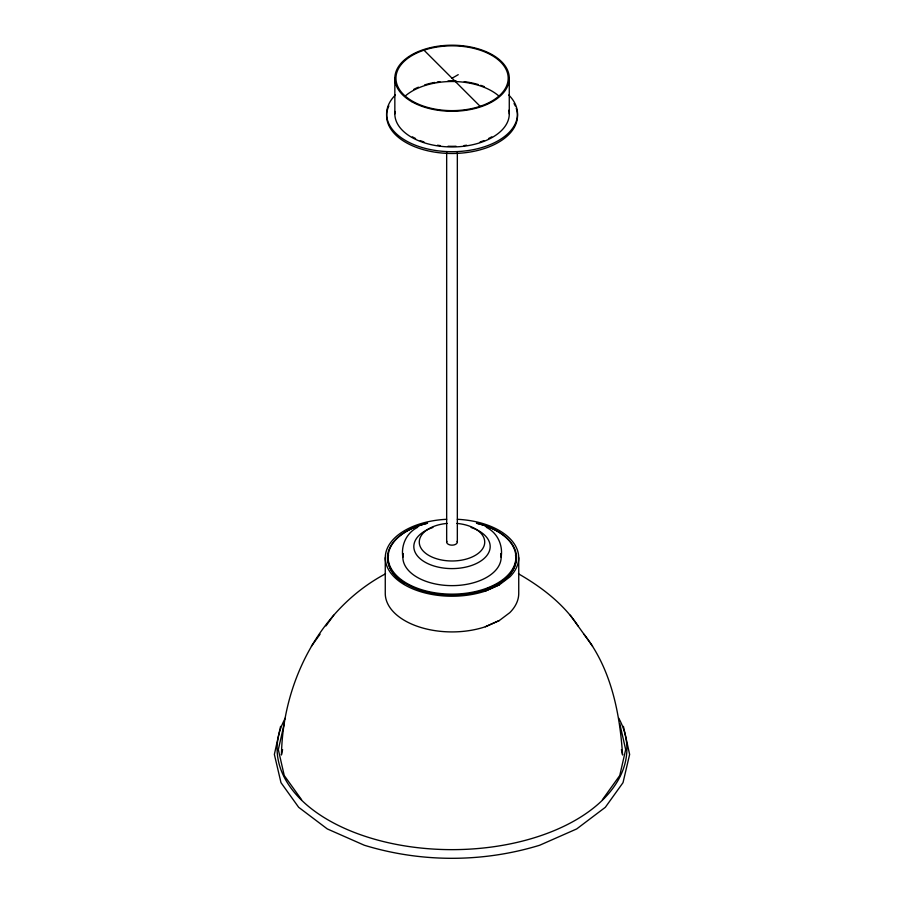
<?xml version="1.0" encoding="UTF-8"?>
<svg xmlns="http://www.w3.org/2000/svg" width="904" height="904" viewBox="0 0 904 904"><rect width="100%" height="100%" fill="white"/><g stroke="black" fill="none" stroke-linecap="round" stroke-linejoin="round"><path stroke-width="1.36" d="M402.856 557.259C400.867 545.157 406.529 532.795 417.704 527.281M280.59 726.33L274.364 754.433L280.986 782.661L298.682 807.317L327.304 828.934L364.278 845.229C421.185 862.665 482.815 862.665 539.722 845.229L576.695 828.934L605.318 807.317L623.014 782.661L629.636 754.433L623.41 726.33M284.24 723.629L278.319 749.585L284.24 775.53L301.586 799.724M282.602 749.631L281.381 754.998L281.472 754.422C282.839 681.661 320.061 608.618 385.556 573.791M602.414 799.724L619.76 775.53L625.681 749.585L619.76 723.629M311.428 646.179L320.084 634.201M325.971 625.907L333.734 615.183M446.644 519.303A66.738 38.533 0 0 0 388.291 569.158A66.738 38.533 0 0 0 485.369 591.069L499.358 584.82L509.788 576.967A66.738 38.533 0 0 0 457.356 519.303M385.262 557.712L385.262 593.386A66.738 38.533 0 0 0 485.369 626.754L499.358 620.506L509.788 612.652A66.738 38.533 0 0 0 518.738 593.386L518.738 557.712M452.056 78.23L458.238 74.659M485.369 591.069L499.358 584.82M485.369 626.754L499.358 620.506M518.444 573.791C541.36 586.933 563.316 603.623 578.029 625.907M486.296 527.281C497.471 532.795 503.132 545.157 501.144 557.259M423.999 50.172A56.127 32.408 0 0 1 508.195 78.23A56.127 32.408 0 0 1 423.999 106.299A56.127 32.408 0 0 1 423.999 50.172L480.126 106.299M583.916 634.201C610.776 667.977 619.805 712.318 622.528 754.422L622.619 754.998L621.398 749.631M570.266 615.183L592.572 646.179M509.268 78.23L509.268 113.915M457.334 152.38L457.334 542.095M446.666 152.38L446.666 542.095M394.845 78.23L394.845 113.915M508.737 95.022A65.438 37.776 0 0 1 452.056 151.702A65.438 37.776 0 0 1 395.387 95.022M516.24 108.322A65.438 37.776 0 0 1 449.932 153.465A65.438 37.776 0 0 1 388.856 105.926M514.037 103.564A65.438 37.776 0 0 1 515.269 105.926M508.918 110.22A57.212 33.03 0 0 1 453.13 146.945A57.212 33.03 0 0 1 395.003 111.452M413.761 89.372A57.212 33.03 0 0 1 418.439 87.191M424.631 84.931A57.212 33.03 0 0 1 434.654 82.445M437.253 82.015A57.212 33.03 0 0 1 439.886 81.642M447.988 80.965A57.212 33.03 0 0 1 456.124 80.965M464.238 81.642A57.212 33.03 0 0 1 478.295 84.558M480.668 85.315A57.212 33.03 0 0 1 484.454 86.694M491.753 136.832A56.127 32.408 0 0 1 488.522 138.549M483.843 140.629A56.127 32.408 0 0 1 480.126 141.984M466.588 145.216A56.127 32.408 0 0 1 464.012 145.578M456.045 146.245A56.127 32.408 0 0 1 448.068 146.245M440.112 145.578A56.127 32.408 0 0 1 437.536 145.216M423.999 141.984A56.127 32.408 0 0 1 420.281 140.629M415.591 138.549A56.127 32.408 0 0 1 412.371 136.832M405.376 95.914A56.127 32.408 0 0 1 498.737 95.914M471.086 527.461A38.183 22.046 0 0 1 481.244 560.729A38.183 22.046 0 0 1 422.756 560.729A38.183 22.046 0 0 1 432.914 527.461M500.726 553.553A49.144 28.374 0 0 1 452 585.634A49.144 28.374 0 0 1 403.274 553.553M476.453 523.179A63.89 36.883 0 0 1 502.68 579.713A63.89 36.883 0 0 1 401.319 579.713A63.89 36.883 0 0 1 427.547 523.179M515.89 559.045A63.89 36.883 0 0 1 499.709 583.577M404.291 583.577A63.89 36.883 0 0 1 388.11 559.045M388.155 557.678A63.89 36.883 0 0 1 388.517 554.92M515.483 554.92A63.89 36.883 0 0 1 515.845 557.678M457.153 541.293A5.334 3.074 0 0 1 452 545.168A5.334 3.074 0 0 1 446.847 541.293M456.882 523.416A32.713 18.882 0 0 1 479.482 552.344A32.713 18.882 0 0 1 424.518 552.344A32.713 18.882 0 0 1 447.118 523.416M618.596 717.957A174.89 100.965 0 0 1 452 849.647A174.89 100.965 0 0 1 285.404 717.957M476.702 523.28A64.546 37.267 0 0 1 497.641 584.063L484.273 589.984A64.546 37.267 0 0 1 394.11 574.187A64.546 37.267 0 0 1 427.298 523.28M411.602 101.587A57.212 33.03 0 0 0 507.325 86.784A57.212 33.03 0 0 0 437.253 46.33A57.212 33.03 0 0 0 411.602 101.587"/></g></svg>
